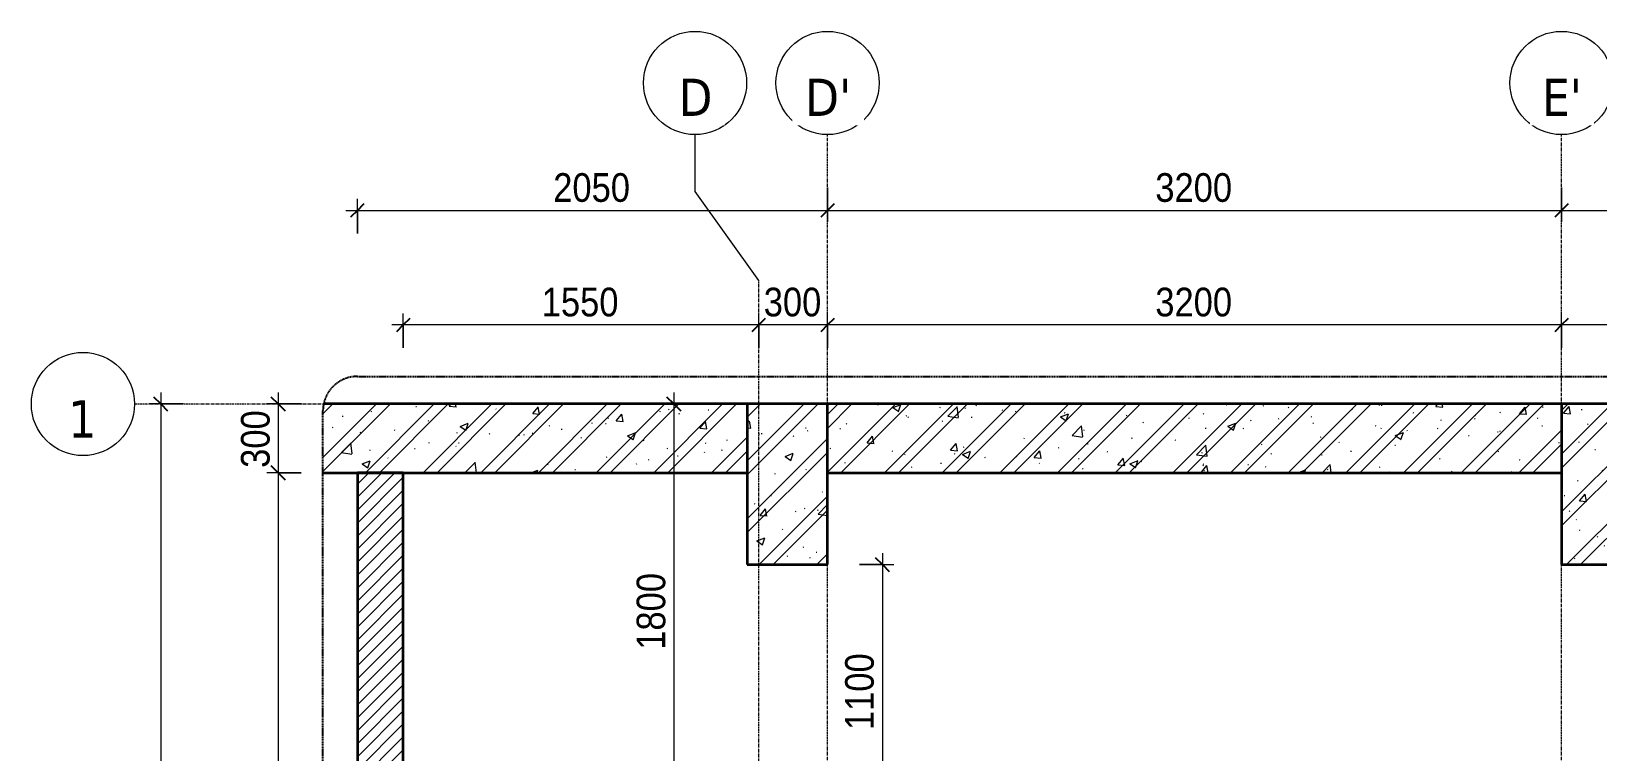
# Model space of a CAD drawing. Header units: millimetres. Extents: x 31919 to 91448, y -42770 to 34550.
# Drawn here: x 56369 to 63198, y -35168 to -32029 of the extents above; entities that cross this region are included whole.
import ezdxf

# ---------------------------------------------------------------- set-up
doc = ezdxf.new("R2010")
doc.units = ezdxf.units.MM
for name, pattern in [('Dash - Tight', [4.5, 3, -1.5]), ('Grid Line', [22.225, 12.7, -3.175, 3.175, -3.175]), ('Hidden', [7.14375, 4.7625, -2.38125])]:
    doc.linetypes.add(name, pattern=pattern)
for name, color, linetype, lineweight in [('0-3', 10, 'Continuous', 5), ('A-ANNO-DIMS', 211, 'Continuous', 9), ('A-ANNO-DIMS-50', 211, 'Continuous', 9), ('A-DETL-GENF-1', 92, 'Dash - Tight', 18), ('A-DETL-GENF-2', 254, 'Continuous', 18), ('A-DETL-GENF-3', 92, 'Hidden', 25), ('A-DETL-MEDM', 33, 'Continuous', 35), ('A-WALL-1', 113, 'Continuous', 35), ('A-WALL-PATT-1', 111, 'Continuous', 18), ('A-WALL-PATT-2', 254, 'Continuous', 18), ('L-SITE-WALL-1', 7, 'Continuous', 35), ('S-GRID', 1, 'Continuous', 9), ('S-GRID-1', 1, 'Grid Line', 9), ('S-GRID-IDEN', 1, 'Continuous', 9)]:
    doc.layers.add(name, color=color, linetype=linetype, lineweight=lineweight)
doc.styles.add('Tahoma_B', font='tahomabd.ttf', dxfattribs={"height": 162.5})
doc.styles.add('UTM Avo', font='', dxfattribs={"width": 0.9, "height": 125})
doc.styles.get('UTM Avo').set_extended_font_data('UTM Avo')
doc.dimstyles.new('1_Dim_chi_tiet_2_5', dxfattribs={"dimscale": 304.8, "dimtxt": 124.912619, "dimasz": 0.19685, "dimexe": 0.164042, "dimexo": 0.0625, "dimgap": 0.016404, "dimtad": 1, "dimdec": 0, "dimrnd": 5, "dimzin": 0, "dimdsep": 46, "dimtxsty": 'UTM Avo', "dimblk1": 'OBLIQUE', "dimblk2": 'OBLIQUE', "dimsah": 1, "dimcen": 0.09, "dimdle": 0.164042, "dimazin": 0, "dimtfac": 1, "dimtdec": 4, "dimtix": 1, "dimtmove": 0, "dimatfit": 3, "dimfxl": 0.328084, "dimfxlon": 1, "dimtvp": 1, "dimtolj": 1, "dimtzin": 0, "dimarcsym": 2})
pattern_1 = [(50, (0, 0), (364.368, -31.8783), [38.1, -419.1]), (355, (0, 0), (-70.4859, 382.1133), [30.48, -335.28]), (100.451, (30.36, -2.66), (293.885, 350.2334), [32.38, -356.18]), (46.184, (0, 101.6), (542.1585, -84.086), [57.15, -628.65]), (96.636, (45.2, 94.6), (474.805, 494.8554), [48.57, -534.27]), (351.184, (0, 101.6), (474.81, 494.85), [45.72, -502.92]), (21, (50.8, 76.2), (303.2285, -204.5305), [38.1, -419.1]), (326, (50.8, 76.2), (123.604, 368.376), [30.48, -335.28]), (71.451, (76.07, 59.16), (426.8341, 163.8427), [32.38, -356.18]), (37.5, (0, 0), (6.17665, 169.11015), [3.353, -327.863, 3.353, -337.007, -336.55]), (37.5, (0, 0), (6.17665, 169.11015), [-671.576, 3.353, -333.197]), (7.5, (0, 0), (133.6389, 200.3615), [3.353, -190.703, 3.353, -320.243, -128.27]), (7.5, (0, 0), (133.6389, 200.3615), [-517.652, 3.353, -124.917]), (327.5, (-113.28, 0), (271.18182, -11.45836), [3.353, -123.647, 3.353, -392.887, -525.78]), (327.5, (-113.28, 0), (271.18182, -11.45836), [-523.24, 3.353, -522.427]), (317.5, (-164.08, 0), (296.2585, 50.8528), [3.353, -161.747, 3.353, -259.791, -373.38]), (317.5, (-164.08, 0), (296.2585, 50.8528), [-428.244, 3.353, -370.027]), (45, (0, 0), (-125.7236, 125.7236), []), (45, (0, 190.5), (-125.7236, 125.7236), [])]

# ---------------------------------------------------------------- blocks, each defined once
blk = doc.blocks.new('NCV_TKTC_KET CAU_rvt-4-TKCS_THANG BỘ TB2 - MẶT BẰNG TẦNG HẦM')
at = {"layer": 'A-WALL-PATT-2'}
h = blk.add_hatch(dxfattribs=at)
h.set_pattern_fill('FP_2', color=256, style=0, pattern_type=2)
h.set_pattern_definition(pattern_1)
h.paths.add_polyline_path([(31636.9, -33952.6), (33486.9, -33952.6), (33486.9, -33652.6), (31640.9, -33652.6), (31636.9, -33682.6)])
h = blk.add_hatch(dxfattribs=at)
h.set_pattern_fill('FP_2', color=256, style=0, pattern_type=2)
h.set_pattern_definition(pattern_1)
h.paths.add_polyline_path([(31636.9, -33952.6), (33486.9, -33952.6), (33486.9, -33652.6), (31640.9, -33652.6), (31636.9, -33682.6)])
h = blk.add_hatch(dxfattribs=at)
h.set_pattern_fill('FP_2', color=256, style=0, pattern_type=2)
h.set_pattern_definition(pattern_1)
h.paths.add_polyline_path([(33836.9, -33952.6), (37036.9, -33952.6), (37036.9, -33652.6), (33836.9, -33652.6)])
h = blk.add_hatch(dxfattribs=at)
h.set_pattern_fill('FP_2', color=256, style=0, pattern_type=2)
h.set_pattern_definition(pattern_1)
h.paths.add_polyline_path([(33836.9, -33952.6), (37036.9, -33952.6), (37036.9, -33652.6), (33836.9, -33652.6)])
at = {"layer": 'L-SITE-WALL-1'}
for p, q in [((33486.9, -33652.6), (31640.9, -33652.6)), ((37036.9, -33652.6), (33836.9, -33652.6)), ((31636.9, -33952.6), (33486.9, -33952.6)), ((33836.9, -33952.6), (37036.9, -33952.6))]:
    blk.add_line(p, q, dxfattribs=at)
blk = doc.blocks.new('BORDER VIEW - BORDER VIEW-2470870-TKCS_THANG BỘ TB2 - MẶT BẰNG TẦNG HẦM')
at = {"layer": 'A-DETL-GENF-3'}
for p, q in [((0, 150), (0, 7423.6)), ((5277.2, 0), (150, 0))]:
    blk.add_line(p, q, dxfattribs=at)
blk.add_arc((150, 150), 150, 180, 270, dxfattribs=at)
blk = doc.blocks.new('Grid - M_Grid Head - Circle-353313-TKCS_THANG BỘ TB2 - MẶT BẰNG TẦNG HẦM')
at = {"layer": 'S-GRID-IDEN'}
blk.add_circle((0, 0), 4.5, dxfattribs=at)
blk = doc.blocks.new('DIMBLOCK82-TKCS_THANG BỘ TB2 - MẶT BẰNG TẦNG HẦM')
at = {"layer": 'A-ANNO-DIMS-50'}
for p, q in [((59270.1, -33652.6), (59120.1, -33652.6)), ((59170.1, -33602.6), (59170.1, -35452.6)), ((59170.1, -33652.6), (59270.1, -33652.6)), ((59270.1, -35452.6), (59120.1, -35452.6)), ((59170.1, -35452.6), (59270.1, -35452.6))]:
    blk.add_line(p, q, dxfattribs=at)
at = {"layer": 'A-ANNO-DIMS-50', "lineweight": 25}
for p, q in [((59170.1, -33652.6), (59140.1, -33622.6)), ((59170.1, -33652.6), (59200.1, -33682.6)), ((59170.1, -35452.6), (59140.1, -35422.6)), ((59170.1, -35452.6), (59200.1, -35482.6))]:
    blk.add_line(p, q, dxfattribs=at)
at = {"layer": 'A-ANNO-DIMS-50', "color": 0, "insert": (59007.7, -34723.7), "char_height": 125, "width": 410.824, "attachment_point": 1, "rotation": 90, "line_spacing_factor": 1.110334, "style": 'UTM Avo'}
blk.add_mtext('1800', dxfattribs=at)
blk = doc.blocks.new('_Oblique')
at = {"color": 0, "linetype": 'ByBlock', "lineweight": -2}
blk.add_line((-0.5, -0.5), (0.5, 0.5), dxfattribs=at)
blk = doc.blocks.new('DIMBLOCK87-TKCS_THANG BỘ TB2 - MẶT BẰNG TẦNG HẦM')
at = {"layer": 'A-ANNO-DIMS-50', "lineweight": 25}
for p, q in [((63040.3, -33308.2), (63010.3, -33338.2)), ((63040.3, -33308.2), (63070.3, -33278.2)), ((64890.3, -33308.2), (64860.3, -33338.2)), ((64890.3, -33308.2), (64920.3, -33278.2))]:
    blk.add_line(p, q, dxfattribs=at)
at = {"layer": 'A-ANNO-DIMS-50'}
for p, q in [((63040.3, -33408.2), (63040.3, -33258.2)), ((64890.3, -33308.2), (63040.3, -33308.2)), ((63040.3, -33308.2), (63040.3, -33408.2)), ((64890.3, -33408.2), (64890.3, -33258.2)), ((64890.3, -33308.2), (64890.3, -33408.2))]:
    blk.add_line(p, q, dxfattribs=at)
at = {"layer": 'A-ANNO-DIMS-50', "color": 0, "insert": (63794.1, -33145.8), "char_height": 125, "width": 410.824, "attachment_point": 1, "line_spacing_factor": 1.110334, "style": 'UTM Avo'}
blk.add_mtext('1850', dxfattribs=at)
blk = doc.blocks.new('DIMBLOCK88-TKCS_THANG BỘ TB2 - MẶT BẰNG TẦNG HẦM')
at = {"layer": 'A-ANNO-DIMS-50', "lineweight": 25}
for p, q in [((59840.3, -33308.2), (59810.3, -33338.2)), ((59840.3, -33308.2), (59870.3, -33278.2)), ((63040.3, -33308.2), (63010.3, -33338.2)), ((63040.3, -33308.2), (63070.3, -33278.2))]:
    blk.add_line(p, q, dxfattribs=at)
at = {"layer": 'A-ANNO-DIMS-50'}
for p, q in [((59840.3, -33408.2), (59840.3, -33258.2)), ((63040.3, -33308.2), (59840.3, -33308.2)), ((59840.3, -33308.2), (59840.3, -33408.2)), ((63040.3, -33408.2), (63040.3, -33258.2)), ((63040.3, -33308.2), (63040.3, -33408.2))]:
    blk.add_line(p, q, dxfattribs=at)
at = {"layer": 'A-ANNO-DIMS-50', "color": 0, "insert": (61269.1, -33145.8), "char_height": 125, "width": 410.824, "attachment_point": 1, "line_spacing_factor": 1.110334, "style": 'UTM Avo'}
blk.add_mtext('3200', dxfattribs=at)
blk = doc.blocks.new('DIMBLOCK89-TKCS_THANG BỘ TB2 - MẶT BẰNG TẦNG HẦM')
at = {"layer": 'A-ANNO-DIMS-50', "lineweight": 25}
for p, q in [((59540.3, -33308.2), (59510.3, -33338.2)), ((59540.3, -33308.2), (59570.3, -33278.2)), ((59840.3, -33308.2), (59810.3, -33338.2)), ((59840.3, -33308.2), (59870.3, -33278.2))]:
    blk.add_line(p, q, dxfattribs=at)
at = {"layer": 'A-ANNO-DIMS-50'}
for p, q in [((59540.3, -33408.2), (59540.3, -33258.2)), ((59840.3, -33308.2), (59540.3, -33308.2)), ((59540.3, -33308.2), (59540.3, -33408.2)), ((59840.3, -33408.2), (59840.3, -33258.2)), ((59840.3, -33308.2), (59840.3, -33408.2))]:
    blk.add_line(p, q, dxfattribs=at)
at = {"layer": 'A-ANNO-DIMS-50', "color": 0, "insert": (59561.9, -33145.8), "char_height": 125, "width": 308.118, "attachment_point": 1, "line_spacing_factor": 1.110334, "style": 'UTM Avo'}
blk.add_mtext('300', dxfattribs=at)
blk = doc.blocks.new('DIMBLOCK90-TKCS_THANG BỘ TB2 - MẶT BẰNG TẦNG HẦM')
at = {"layer": 'A-ANNO-DIMS-50'}
for p, q in [((59540.3, -33308.2), (57940.3, -33308.2)), ((57990.3, -33408.2), (57990.3, -33258.2)), ((57990.3, -33308.2), (57990.3, -33408.2)), ((59540.3, -33408.2), (59540.3, -33258.2)), ((59540.3, -33308.2), (59540.3, -33408.2))]:
    blk.add_line(p, q, dxfattribs=at)
at = {"layer": 'A-ANNO-DIMS-50', "lineweight": 25}
for p, q in [((57990.3, -33308.2), (57960.3, -33338.2)), ((57990.3, -33308.2), (58020.3, -33278.2)), ((59540.3, -33308.2), (59510.3, -33338.2)), ((59540.3, -33308.2), (59570.3, -33278.2))]:
    blk.add_line(p, q, dxfattribs=at)
at = {"layer": 'A-ANNO-DIMS-50', "color": 0, "insert": (58594.1, -33145.8), "char_height": 125, "width": 410.824, "attachment_point": 1, "line_spacing_factor": 1.110334, "style": 'UTM Avo'}
blk.add_mtext('1550', dxfattribs=at)
blk = doc.blocks.new('DIMBLOCK101-TKCS_THANG BỘ TB2 - MẶT BẰNG TẦNG HẦM')
at = {"layer": 'A-ANNO-DIMS-50'}
for p, q in [((57032.9, -33652.6), (56882.9, -33652.6)), ((56932.9, -33602.6), (56932.9, -38902.6)), ((56932.9, -33652.6), (57032.9, -33652.6)), ((57032.9, -38852.6), (56882.9, -38852.6)), ((56932.9, -38852.6), (57032.9, -38852.6))]:
    blk.add_line(p, q, dxfattribs=at)
at = {"layer": 'A-ANNO-DIMS-50', "lineweight": 25}
for p, q in [((56932.9, -33652.6), (56902.9, -33622.6)), ((56932.9, -33652.6), (56962.9, -33682.6)), ((56932.9, -38852.6), (56902.9, -38822.6)), ((56932.9, -38852.6), (56962.9, -38882.6))]:
    blk.add_line(p, q, dxfattribs=at)
at = {"layer": 'A-ANNO-DIMS-50', "color": 0, "insert": (56770.6, -36423.7), "char_height": 125, "width": 410.824, "attachment_point": 1, "rotation": 90, "line_spacing_factor": 1.110334, "style": 'UTM Avo'}
blk.add_mtext('5200', dxfattribs=at)
blk = doc.blocks.new('DIMBLOCK107-TKCS_THANG BỘ TB2 - MẶT BẰNG TẦNG HẦM')
at = {"layer": 'A-ANNO-DIMS-50'}
for p, q in [((59840.3, -32709.1), (59840.3, -32859.1)), ((59840.3, -32809.1), (59840.3, -32709.1)), ((57790.3, -32909.1), (57790.3, -32759.1)), ((57740.3, -32809.1), (59840.3, -32809.1)), ((57790.3, -32809.1), (57790.3, -32909.1))]:
    blk.add_line(p, q, dxfattribs=at)
at = {"layer": 'A-ANNO-DIMS-50', "lineweight": 25}
for p, q in [((57790.3, -32809.1), (57760.3, -32839.1)), ((57790.3, -32809.1), (57820.3, -32779.1)), ((59840.3, -32809.1), (59810.3, -32839.1)), ((59840.3, -32809.1), (59870.3, -32779.1))]:
    blk.add_line(p, q, dxfattribs=at)
at = {"layer": 'A-ANNO-DIMS-50', "color": 0, "insert": (58644.1, -32646.8), "char_height": 125, "width": 410.824, "attachment_point": 1, "line_spacing_factor": 1.110334, "style": 'UTM Avo'}
blk.add_mtext('2050', dxfattribs=at)
blk = doc.blocks.new('DIMBLOCK108-TKCS_THANG BỘ TB2 - MẶT BẰNG TẦNG HẦM')
at = {"layer": 'A-ANNO-DIMS-50'}
for p, q in [((59840.3, -32709.1), (59840.3, -32859.1)), ((59840.3, -32809.1), (59840.3, -32709.1)), ((63040.3, -32709.1), (63040.3, -32859.1)), ((63040.3, -32809.1), (63040.3, -32709.1)), ((59840.3, -32809.1), (63040.3, -32809.1))]:
    blk.add_line(p, q, dxfattribs=at)
at = {"layer": 'A-ANNO-DIMS-50', "lineweight": 25}
for p, q in [((59840.3, -32809.1), (59810.3, -32839.1)), ((59840.3, -32809.1), (59870.3, -32779.1)), ((63040.3, -32809.1), (63010.3, -32839.1)), ((63040.3, -32809.1), (63070.3, -32779.1))]:
    blk.add_line(p, q, dxfattribs=at)
at = {"layer": 'A-ANNO-DIMS-50', "color": 0, "insert": (61269.1, -32646.8), "char_height": 125, "width": 410.824, "attachment_point": 1, "line_spacing_factor": 1.110334, "style": 'UTM Avo'}
blk.add_mtext('3200', dxfattribs=at)
blk = doc.blocks.new('DIMBLOCK109-TKCS_THANG BỘ TB2 - MẶT BẰNG TẦNG HẦM')
at = {"layer": 'A-ANNO-DIMS-50'}
for p, q in [((63040.3, -32709.1), (63040.3, -32859.1)), ((63040.3, -32809.1), (63040.3, -32709.1)), ((65090.3, -32909.1), (65090.3, -32759.1)), ((63040.3, -32809.1), (65140.3, -32809.1)), ((65090.3, -32809.1), (65090.3, -32909.1))]:
    blk.add_line(p, q, dxfattribs=at)
at = {"layer": 'A-ANNO-DIMS-50', "lineweight": 25}
for p, q in [((63040.3, -32809.1), (63010.3, -32839.1)), ((63040.3, -32809.1), (63070.3, -32779.1)), ((65090.3, -32809.1), (65060.3, -32839.1)), ((65090.3, -32809.1), (65120.3, -32779.1))]:
    blk.add_line(p, q, dxfattribs=at)
at = {"layer": 'A-ANNO-DIMS-50', "color": 0, "insert": (63894.1, -32646.8), "char_height": 125, "width": 410.824, "attachment_point": 1, "line_spacing_factor": 1.110334, "style": 'UTM Avo'}
blk.add_mtext('2050', dxfattribs=at)
blk = doc.blocks.new('DIMBLOCK110-TKCS_THANG BỘ TB2 - MẶT BẰNG TẦNG HẦM')
at = {"layer": 'A-ANNO-DIMS-50'}
for p, q in [((57545.2, -33652.6), (57395.2, -33652.6)), ((57445.2, -33602.6), (57445.2, -33952.6)), ((57445.2, -33652.6), (57545.2, -33652.6)), ((57545.2, -33952.6), (57395.2, -33952.6)), ((57445.2, -33952.6), (57545.2, -33952.6))]:
    blk.add_line(p, q, dxfattribs=at)
at = {"layer": 'A-ANNO-DIMS-50', "lineweight": 25}
for p, q in [((57445.2, -33652.6), (57415.2, -33622.6)), ((57445.2, -33652.6), (57475.2, -33682.6)), ((57445.2, -33952.6), (57415.2, -33922.6)), ((57445.2, -33952.6), (57475.2, -33982.6))]:
    blk.add_line(p, q, dxfattribs=at)
at = {"layer": 'A-ANNO-DIMS-50', "color": 0, "insert": (57282.8, -33930.9), "char_height": 125, "width": 308.118, "attachment_point": 1, "rotation": 90, "line_spacing_factor": 1.110334, "style": 'UTM Avo'}
blk.add_mtext('300', dxfattribs=at)
blk = doc.blocks.new('DIMBLOCK111-TKCS_THANG BỘ TB2 - MẶT BẰNG TẦNG HẦM')
at = {"layer": 'A-ANNO-DIMS-50', "lineweight": 25}
for p, q in [((57445.2, -33952.6), (57415.2, -33922.6)), ((57445.2, -33952.6), (57475.2, -33982.6)), ((57445.2, -38652.6), (57415.2, -38622.6)), ((57445.2, -38652.6), (57475.2, -38682.6))]:
    blk.add_line(p, q, dxfattribs=at)
at = {"layer": 'A-ANNO-DIMS-50'}
for p, q in [((57545.2, -33952.6), (57395.2, -33952.6)), ((57445.2, -33952.6), (57445.2, -38652.6)), ((57445.2, -33952.6), (57545.2, -33952.6)), ((57545.2, -38652.6), (57395.2, -38652.6)), ((57445.2, -38652.6), (57545.2, -38652.6))]:
    blk.add_line(p, q, dxfattribs=at)
at = {"layer": 'A-ANNO-DIMS-50', "color": 0, "insert": (57282.8, -36473.8), "char_height": 125, "width": 410.824, "attachment_point": 1, "rotation": 90, "line_spacing_factor": 1.110334, "style": 'UTM Avo'}
blk.add_mtext('4700', dxfattribs=at)
blk = doc.blocks.new('DIMBLOCK113-TKCS_THANG BỘ TB2 - MẶT BẰNG TẦNG HẦM')
at = {"layer": 'A-ANNO-DIMS-50', "lineweight": 25}
for p, q in [((63335.1, -34352.6), (63305.1, -34322.6)), ((63335.1, -34352.6), (63365.1, -34382.6)), ((63335.1, -37552.7), (63305.1, -37522.7)), ((63335.1, -37552.7), (63365.1, -37582.7))]:
    blk.add_line(p, q, dxfattribs=at)
at = {"layer": 'A-ANNO-DIMS-50'}
for p, q in [((63335.1, -34302.6), (63335.1, -37602.7)), ((63435.1, -34352.6), (63285.1, -34352.6)), ((63335.1, -34352.6), (63435.1, -34352.6)), ((63435.1, -37552.7), (63285.1, -37552.7)), ((63335.1, -37552.7), (63435.1, -37552.7))]:
    blk.add_line(p, q, dxfattribs=at)
at = {"layer": 'A-ANNO-DIMS-50', "color": 0, "insert": (63172.8, -36123.8), "char_height": 125, "width": 410.824, "attachment_point": 1, "rotation": 90, "line_spacing_factor": 1.110334, "style": 'UTM Avo'}
blk.add_mtext('3200', dxfattribs=at)
blk = doc.blocks.new('DIMBLOCK114-TKCS_THANG BỘ TB2 - MẶT BẰNG TẦNG HẦM')
at = {"layer": 'A-ANNO-DIMS-50', "lineweight": 25}
for p, q in [((60079, -34352.6), (60049, -34322.6)), ((60079, -34352.6), (60109, -34382.6)), ((60079, -35452.6), (60049, -35422.6)), ((60079, -35452.6), (60109, -35482.6))]:
    blk.add_line(p, q, dxfattribs=at)
at = {"layer": 'A-ANNO-DIMS-50'}
for p, q in [((60079, -34302.6), (60079, -35502.6)), ((59979, -34352.6), (60129, -34352.6)), ((60079, -34352.6), (59979, -34352.6)), ((60179, -35452.6), (60029, -35452.6)), ((60079, -35452.6), (60179, -35452.6))]:
    blk.add_line(p, q, dxfattribs=at)
at = {"layer": 'A-ANNO-DIMS-50', "color": 0, "insert": (59916.7, -35073.7), "char_height": 125, "width": 410.824, "attachment_point": 1, "rotation": 90, "line_spacing_factor": 1.110334, "style": 'UTM Avo'}
blk.add_mtext('1100', dxfattribs=at)

msp = doc.modelspace()

# ---------------------------------------------------------------- hatches: boundary and pattern name
at = {"layer": 'A-DETL-GENF-2'}
h = msp.add_hatch(dxfattribs=at)
h.set_pattern_fill('FP_2', color=256, style=0, pattern_type=2)
h.set_pattern_definition([(50, (26003.37, 0), (364.368, -31.8783), [38.1, -419.1]), (355, (26003.37, 0), (-70.4859, 382.1133), [30.48, -335.28]), (100.451, (26033.74, -2.66), (293.885, 350.2334), [32.38, -356.18]), (46.184, (26003.37, 101.6), (542.1585, -84.086), [57.15, -628.65]), (96.636, (26048.55, 94.6), (474.805, 494.8554), [48.57, -534.27]), (351.184, (26003.4, 101.6), (474.81, 494.85), [45.72, -502.92]), (21, (26054.17, 76.2), (303.2285, -204.5305), [38.1, -419.1]), (326, (26054.17, 76.2), (123.604, 368.376), [30.48, -335.28]), (71.451, (26079.44, 59.16), (426.8341, 163.8427), [32.38, -356.18]), (37.5, (26003.37, 0), (6.17665, 169.11015), [3.353, -327.863, 3.353, -337.007, -336.55]), (37.5, (26003.37, 0), (6.17665, 169.11015), [-671.576, 3.353, -333.197]), (7.5, (26003.37, 0), (133.6389, 200.3615), [3.353, -190.703, 3.353, -320.243, -128.27]), (7.5, (26003.37, 0), (133.6389, 200.3615), [-517.652, 3.353, -124.917]), (327.5, (25890.09, 0), (271.18182, -11.45836), [3.353, -123.647, 3.353, -392.887, -525.78]), (327.5, (25890.09, 0), (271.18182, -11.45836), [-523.24, 3.353, -522.427]), (317.5, (25839.3, 0), (296.2585, 50.8528), [3.353, -161.747, 3.353, -259.791, -373.38]), (317.5, (25839.3, 0), (296.2585, 50.8528), [-428.244, 3.353, -370.027]), (45, (26003.37, 0), (-125.7236, 125.7236), []), (45, (26003.37, 190.5), (-125.7236, 125.7236), [])])
h.paths.add_polyline_path([(63040.3, -38852.6), (63387.6, -38852.6), (63387.6, -37552.7), (63040.3, -37552.7)])
h.paths.add_polyline_path([(59508.3, -38852.6), (59840.3, -38852.6), (59840.3, -37552.6), (59490.3, -37552.6), (59490.3, -38852.6)])
h.paths.add_polyline_path([(59490.3, -34352.6), (59840.3, -34352.6), (59840.3, -33652.6), (59490.3, -33652.6)])
h.paths.add_polyline_path([(63390.3, -34352.6), (63390.3, -33652.6), (63040.3, -33652.6), (63040.3, -34352.6)])
at = {"layer": 'A-WALL-PATT-1'}
h = msp.add_hatch(dxfattribs=at)
h.set_pattern_fill('FP_1', color=256, style=0, pattern_type=2)
h.set_pattern_definition([(45, (26003.375, 0), (-28.28427, 28.28427), [])])
h.paths.add_polyline_path([(57790.3, -38652.6), (57990.3, -38652.6), (57990.3, -33952.6), (57790.3, -33952.6), (57790.3, -36262.9)])

# ---------------------------------------------------------------- linework, layer by layer
at = {"layer": 'A-DETL-MEDM'}
for p, q in [((59840.3, -33652.6), (59490.3, -33652.6)), ((59490.3, -33652.6), (59490.3, -34352.6)), ((59840.3, -34352.6), (59840.3, -33652.6)), ((63390.3, -33652.6), (63040.3, -33652.6)), ((63040.3, -33652.6), (63040.3, -34352.6)), ((59490.3, -34352.6), (59840.3, -34352.6)), ((63040.3, -34352.6), (63390.3, -34352.6))]:
    msp.add_line(p, q, dxfattribs=at)
at = {"layer": 'A-WALL-1'}
for p, q in [((57990.3, -33952.6), (57790.3, -33952.6)), ((57790.3, -33952.6), (57790.3, -38652.6)), ((57990.3, -38652.6), (57990.3, -33952.6))]:
    msp.add_line(p, q, dxfattribs=at)
at = {"layer": 'S-GRID'}
for p, q in [((59262.4, -32726.3), (59262.4, -32478.8)), ((59540.3, -33113.8), (59262.4, -32726.3))]:
    msp.add_line(p, q, dxfattribs=at)
at = {"layer": 'S-GRID-1'}
for p, q in [((59840.3, -33728.8), (59840.3, -32478.8)), ((63040.3, -33728.8), (63040.3, -32478.8)), ((59540.3, -34363.8), (59540.3, -33113.8)), ((56818.9, -33652.6), (58068.9, -33652.6)), ((58068.9, -33652.6), (64935.2, -33652.6)), ((59840.3, -38826.4), (59840.3, -33728.8)), ((63040.3, -38826.4), (63040.3, -33728.8)), ((59540.3, -38191.4), (59540.3, -34363.8))]:
    msp.add_line(p, q, dxfattribs=at)

# ---------------------------------------------------------------- block references
at = {"layer": '0-3'}
msp.add_blockref('NCV_TKTC_KET CAU_rvt-4-TKCS_THANG BỘ TB2 - MẶT BẰNG TẦNG HẦM', (26003.4, 0), dxfattribs=at)
at = {"layer": 'A-DETL-GENF-1', "rotation": 270.0000000000001}
msp.add_blockref('BORDER VIEW - BORDER VIEW-2470870-TKCS_THANG BỘ TB2 - MẶT BẰNG TẦNG HẦM', (57640.3, -33532.6), dxfattribs=at)
at = {"layer": 'S-GRID-IDEN', "xscale": 49.99999999999998, "yscale": 49.99999999999998, "zscale": 49.99999999999998}
for p in [(59262.4, -32253.8), (59840.3, -32253.8), (63040.3, -32253.8)]:
    msp.add_blockref('Grid - M_Grid Head - Circle-353313-TKCS_THANG BỘ TB2 - MẶT BẰNG TẦNG HẦM', p, dxfattribs=at)
at = {"layer": 'S-GRID-IDEN', "xscale": 49.99999999999998, "yscale": 49.99999999999998, "zscale": 49.99999999999998, "rotation": 269.9999999999997}
msp.add_blockref('Grid - M_Grid Head - Circle-353313-TKCS_THANG BỘ TB2 - MẶT BẰNG TẦNG HẦM', (56593.9, -33652.6), dxfattribs=at)

# ---------------------------------------------------------------- dimensions: what is measured, and where the dimension line sits
at = {"layer": 'A-ANNO-DIMS'}
for base, p1, p2, override, picture, middle in [((59840.3, -32809.1), (57790.3, -32909.1), (59840.3, -32709.1), {"dimpost": '<>', "dimfxl": 2059.732992}, 'DIMBLOCK107-TKCS_THANG BỘ TB2 - MẶT BẰNG TẦNG HẦM', (58815.3, -32739.5)), ((63040.3, -32809.1), (59840.3, -32709.1), (63040.3, -32709.1), {"dimpost": '<>', "dimfxl": 3200}, 'DIMBLOCK108-TKCS_THANG BỘ TB2 - MẶT BẰNG TẦNG HẦM', (61440.3, -32739.5)), ((65090.3, -32809.1), (63040.3, -32709.1), (65090.3, -32909.1), {"dimpost": '<>', "dimfxl": 2059.732992}, 'DIMBLOCK109-TKCS_THANG BỘ TB2 - MẶT BẰNG TẦNG HẦM', (64065.3, -32739.5)), ((57990.3, -33308.2), (59540.3, -33408.2), (57990.3, -33408.2), {"dimpost": '<>', "dimfxl": 1550}, 'DIMBLOCK90-TKCS_THANG BỘ TB2 - MẶT BẰNG TẦNG HẦM', (58765.3, -33238.5)), ((59540.3, -33308.2), (59840.3, -33408.2), (59540.3, -33408.2), {"dimpost": '<>', "dimfxl": 300}, 'DIMBLOCK89-TKCS_THANG BỘ TB2 - MẶT BẰNG TẦNG HẦM', (59690.3, -33238.5)), ((59840.3, -33308.2), (63040.3, -33408.2), (59840.3, -33408.2), {"dimpost": '<>', "dimfxl": 3200}, 'DIMBLOCK88-TKCS_THANG BỘ TB2 - MẶT BẰNG TẦNG HẦM', (61440.3, -33238.5)), ((63040.3, -33308.2), (64890.3, -33408.2), (63040.3, -33408.2), {"dimpost": '<>', "dimfxl": 1850}, 'DIMBLOCK87-TKCS_THANG BỘ TB2 - MẶT BẰNG TẦNG HẦM', (63965.3, -33238.5))]:
    dim = msp.add_linear_dim(base=base, p1=p1, p2=p2, dimstyle='1_Dim_chi_tiet_2_5', override=override, dxfattribs=at)
    dim.commit()
    dim.dimension.update_dxf_attribs({"geometry": picture, "text_midpoint": middle})
for base, p1, p2, override, picture, middle in [((56932.9, -38852.6), (57032.9, -33652.6), (57032.9, -38852.6), {"dimpost": '<>', "dimfxl": 5200}, 'DIMBLOCK101-TKCS_THANG BỘ TB2 - MẶT BẰNG TẦNG HẦM', (56863.3, -36252.6)), ((57445.2, -33952.6), (57545.2, -33652.6), (57545.2, -33952.6), {"dimpost": '<>', "dimfxl": 300}, 'DIMBLOCK110-TKCS_THANG BỘ TB2 - MẶT BẰNG TẦNG HẦM', (57375.5, -33802.6)), ((59170.1, -35452.6), (59270.1, -33652.6), (59270.1, -35452.6), {"dimpost": '<>', "dimfxl": 1800}, 'DIMBLOCK82-TKCS_THANG BỘ TB2 - MẶT BẰNG TẦNG HẦM', (59100.4, -34552.6)), ((57445.2, -38652.6), (57545.2, -33952.6), (57545.2, -38652.6), {"dimpost": '<>', "dimfxl": 4700.071331}, 'DIMBLOCK111-TKCS_THANG BỘ TB2 - MẶT BẰNG TẦNG HẦM', (57375.5, -36302.6)), ((60079, -35452.6), (59979, -34352.6), (60179, -35452.6), {"dimpost": '<>', "dimfxl": 1118.033989}, 'DIMBLOCK114-TKCS_THANG BỘ TB2 - MẶT BẰNG TẦNG HẦM', (60009.4, -34902.6)), ((63335.1, -37552.7), (63435.1, -34352.6), (63435.1, -37552.7), {"dimpost": '<>', "dimfxl": 3200.146334}, 'DIMBLOCK113-TKCS_THANG BỘ TB2 - MẶT BẰNG TẦNG HẦM', (63265.5, -35952.6))]:
    dim = msp.add_linear_dim(base=base, p1=p1, p2=p2, angle=90, dimstyle='1_Dim_chi_tiet_2_5', override=override, dxfattribs=at)
    dim.commit()
    dim.dimension.update_dxf_attribs({"geometry": picture, "text_midpoint": middle})

# ---------------------------------------------------------------- next in the draw order: texts
at = {"layer": 'S-GRID-IDEN', "char_height": 162.5, "attachment_point": 5, "line_spacing_factor": 0.996129, "style": 'Tahoma_B', "bg_fill": 3, "box_fill_scale": 1.25, "bg_fill_color": 256, "bg_fill_true_color": 13158600, "bg_fill_transparency": 0}
for s, insert, width in [('\\pt634.99962,1269.99925,1905.0005,2540.00013,3174.99975,3809.99937,4445.00062,5080.00025,5714.99987,6349.9995,6985.00075,7620.00037,8255,8889.99962,9524.99925,10160.0005,10795.00013,11429.99975,12064.99938,12700.00063,13335.00025,13969.99988,14604.9995,15240.00075,15875.00038,16510,17144.99963,17779.99925,18415.0005,19050.00013,19684.99975,20319.99938;D', (59264.5, -32316.2), 172), ("\\pt634.99962,1269.99925,1905.0005,2540.00013,3174.99975,3809.99937,4445.00062,5080.00025,5714.99987,6349.9995,6985.00075,7620.00037,8255,8889.99962,9524.99925,10160.0005,10795.00013,11429.99975,12064.99938,12700.00063,13335.00025,13969.99988,14604.9995,15240.00075,15875.00038,16510,17144.99963,17779.99925,18415.0005,19050.00013,19684.99975,20319.99938;D'", (59842.7, -32316.2), 231.5), ("\\pt634.99962,1269.99925,1905.0005,2540.00013,3174.99975,3809.99937,4445.00062,5080.00025,5714.99987,6349.9995,6985.00075,7620.00037,8255,8889.99962,9524.99925,10160.0005,10795.00013,11429.99975,12064.99938,12700.00063,13335.00025,13969.99988,14604.9995,15240.00075,15875.00038,16510,17144.99963,17779.99925,18415.0005,19050.00013,19684.99975,20319.99938;E'", (63042.4, -32316.2), 198.5), ('\\pt634.99962,1269.99925,1905.0005,2540.00013,3174.99975,3809.99937,4445.00062,5080.00025,5714.99987,6349.9995,6985.00075,7620.00037,8255,8889.99962,9524.99925,10160.0005,10795.00013,11429.99975,12064.99938,12700.00063,13335.00025,13969.99988,14604.9995,15240.00075,15875.00038,16510,17144.99963,17779.99925,18415.0005,19050.00013,19684.99975,20319.99938;1', (56591.1, -33717.5), 145.5)]:
    msp.add_mtext(s, dxfattribs=dict(at, insert=insert, width=width))

doc.saveas('drawing.dxf')
